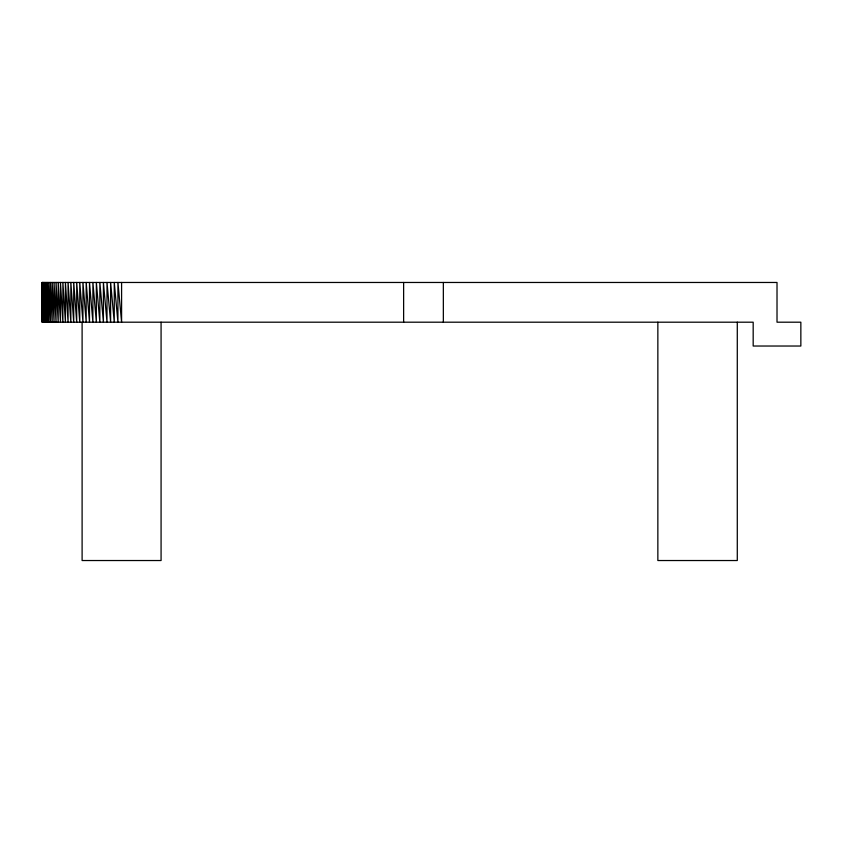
<?xml version="1.0" encoding="UTF-8"?>
<svg xmlns="http://www.w3.org/2000/svg" width="843" height="843" viewBox="0 0 843 843"><rect width="100%" height="100%" fill="white"/><g stroke="black" fill="none" stroke-linecap="round" stroke-linejoin="round"><path stroke-width="1.26" d="M42.15 282.468L777.014 282.468L777.014 322.195L800.85 322.195L800.85 346.03L753.178 346.03L753.178 322.195L42.15 322.195L42.15 282.468L42.234 322.195M42.234 282.468L42.487 322.195L42.909 282.468L43.499 322.195L43.499 282.468L44.258 322.195L44.258 282.468L45.185 322.195L45.185 282.468L46.27 322.195L46.27 282.468L47.514 322.195L47.514 282.468L48.915 322.195L48.915 282.468L50.475 322.195L50.475 282.468L52.192 322.195L52.192 282.468L54.047 322.195L54.047 282.468L56.049 322.195L56.049 282.468L58.199 322.195L58.199 282.468L60.475 322.195L60.475 282.468L62.888 322.195L62.888 282.468L65.417 322.195L65.417 282.468L68.072 322.195L68.072 282.468L70.844 322.195L70.844 282.468L73.72 322.195L73.72 282.468L76.702 322.195L76.702 282.468L79.769 322.195L79.769 282.468L82.941 322.195L82.941 282.468L86.186 322.195L86.186 282.468L89.506 322.195L89.506 282.468L92.899 322.195L92.899 282.468L96.344 322.195L96.344 282.468L99.853 322.195L99.853 282.468L103.404 322.195L103.404 282.468L106.998 322.195L106.998 282.468L110.623 322.195L110.623 282.468L114.269 322.195L114.269 282.468L117.925 322.195L117.925 282.468L121.592 322.195L121.592 282.468M737.288 322.195L737.288 560.532L657.856 560.532L657.856 322.195M443.344 282.468L443.344 322.195M403.628 282.468L403.628 322.195M161.076 322.195L161.076 560.532L82.108 560.532L82.108 322.195"/></g></svg>
